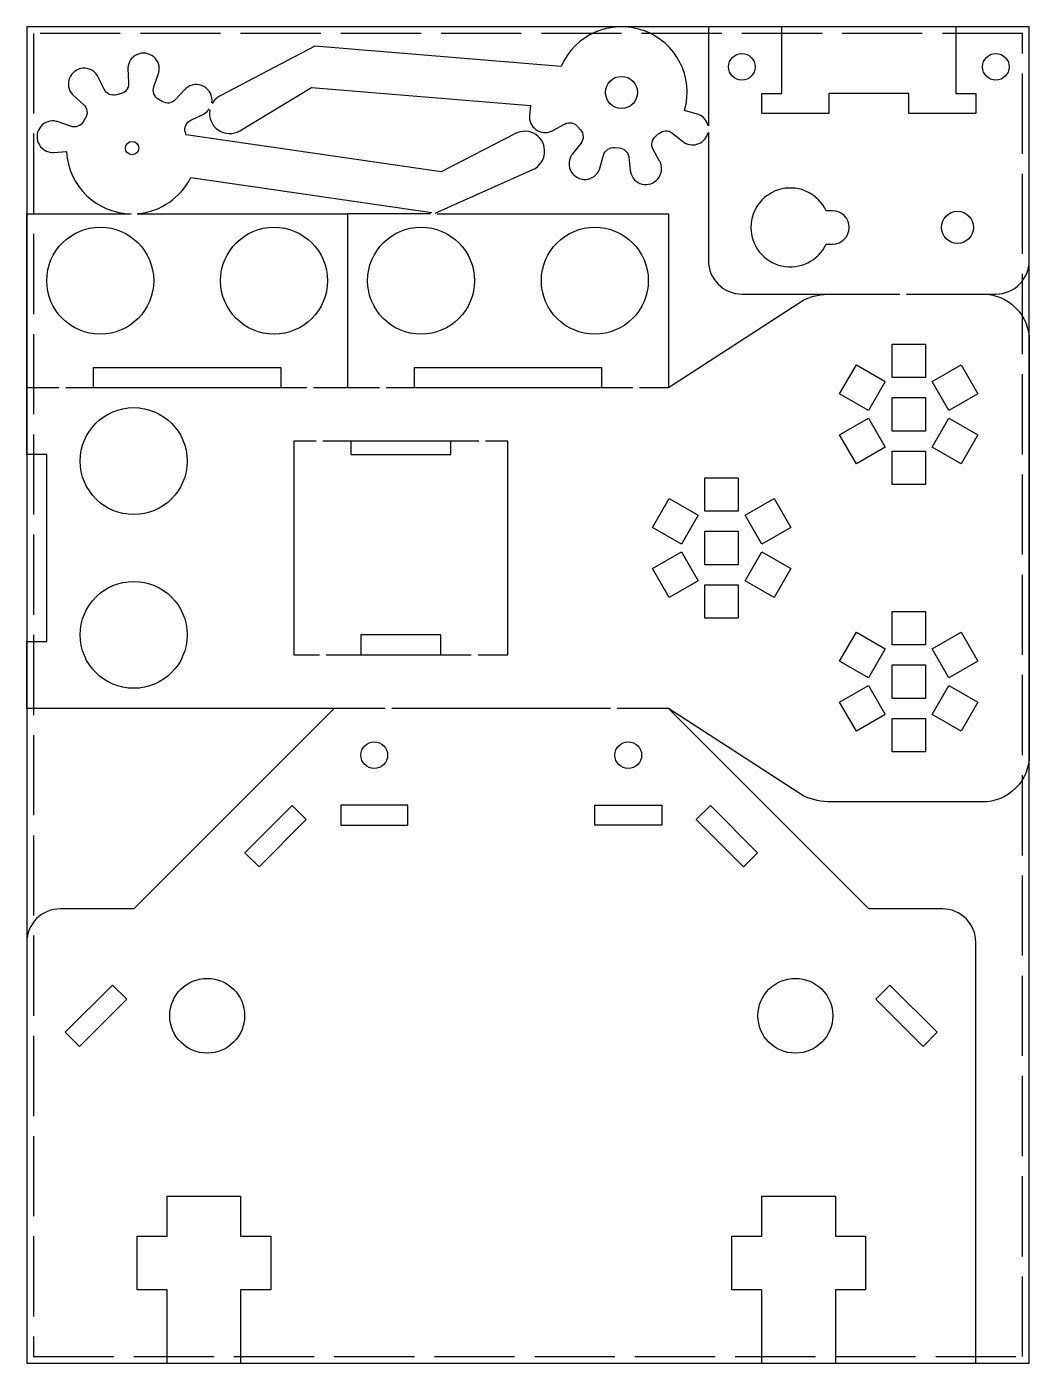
# Model space of a CAD drawing. Header units: millimetres. Extents: x 0 to 150, y 0 to 200.
import ezdxf

# ---------------------------------------------------------------- set-up
doc = ezdxf.new("R2010")
doc.units = ezdxf.units.MM
doc.linetypes.add('ACAD_ISO02W100', pattern=[15, 12, -3])
doc.layers.add('Corte exterior', color=1, linetype='Continuous', true_color=0xff0000)
doc.layers.add('mesa de trabajo y auxiliares', color=7, linetype='Continuous', true_color=0xffffff)

msp = doc.modelspace()

# ---------------------------------------------------------------- linework, layer by layer
at = {"layer": 'Corte exterior'}
for p, q in [((16.5, 172), (48, 172)), ((0, 146), (4.83, 146)), ((5.83, 146), (41.9, 146)), ((42.9, 146), (52.8, 146)), ((53.8, 146), (90.7, 146)), ((91.7, 146), (96, 146)), ((67.65, 138), (44.29, 138)), ((44.79, 106), (66.52, 106)), ((87.36, 98), (54.61, 98))]:
    msp.add_line(p, q, dxfattribs=at)
for points in [[(101.95, 185.17, 0.24862), (100.53, 186.86, 0.003199), (100.5, 186.87, 0.02323), (100.29, 186.94), (98.44, 187.47, 0.938799), (79.95, 194.03), (43.13, 197.09), (28.96, 189.68, 0.145171), (27.73, 188.49)], [(131.62, 160), (145, 160, 0.414214), (150, 165), (150, 200), (139, 200), (139, 190), (142, 190), (142, 187), (132, 187), (132, 190), (120, 190), (120, 187), (110, 187), (110, 190), (113, 190), (113, 200), (102, 200), (102, 185.18)], [(27.69, 188.63, 0.708385), (23.79, 190.75, 0.003199), (23.77, 190.73, 0.02323), (23.61, 190.58), (22.27, 189.09, -0.368228), (20.26, 188.82), (19.75, 189.12, -0.368228), (19.03, 191.02), (19.77, 193.15, 1.096435), (15.13, 193.82), (15.23, 191.57, -0.368228), (14, 189.95, 0.017778), (13.43, 189.81, -0.368228), (11.57, 190.64), (10.71, 192.45, 0.02323), (10.61, 192.64, 0.003199), (10.59, 192.67, 1.096435), (6.84, 189.86, 0.003199), (6.86, 189.84, 0.02323), (7.01, 189.69), (8.5, 188.35, -0.368228), (8.77, 186.33, 0.017778), (8.47, 185.83, -0.368228), (6.57, 185.1), (4.68, 185.77, 0.02323), (4.47, 185.83, 0.003199), (4.44, 185.84, 1.096435), (3.77, 181.2, 0.003199), (3.8, 181.2, 0.02323), (4.02, 181.2), (5.94, 181.31, 0.396213), (15.68, 172)], [(27.4, 187.55, 0.643841), (31.89, 184.44), (42.62, 190.9), (75.35, 188.19), (75.22, 186.71, 0.564434), (78.49, 184.35, 0.003199), (78.52, 184.36, 0.02323), (78.71, 184.46), (80.46, 185.43, -0.368228), (82.46, 185.03), (82.84, 184.58, -0.368228), (82.91, 182.54), (81.66, 180.98, 0.02323), (81.53, 180.8, 0.003199), (81.51, 180.77, 1.096435), (85.68, 178.63, 0.003199), (85.69, 178.66, 0.02323), (85.76, 178.86), (86.31, 180.79, -0.368228), (88.01, 181.92), (88.59, 181.87, -0.368228), (90.08, 180.47), (90.3, 178.49, 0.02323), (90.34, 178.27, 0.003199), (90.34, 178.24, 1.096435), (94.81, 179.67, 0.003199), (94.8, 179.7, 0.02323), (94.7, 179.89), (93.73, 181.64, -0.368228), (94.13, 183.64), (94.58, 184.02, -0.368228), (96.61, 184.09), (98.18, 182.84, 0.02323), (98.36, 182.71, 0.003199), (98.38, 182.69, 0.522495), (101.95, 184.18)], [(23.73, 184.16, -0.368228), (24.57, 186.02), (26.37, 186.88, 0.02323), (26.57, 186.98, 0.003199), (26.59, 187, 0.109261), (27.32, 187.7)], [(61.1, 172.12), (75.72, 178.62, 1.028671), (73.12, 184.02), (62, 178.27), (23.83, 183.8)], [(102, 184.18), (102, 183.18), (102, 165, 0.414214), (107, 160), (130.62, 160)], [(16.68, 172.04, 0.258545), (24.54, 177.42), (60.61, 172.19)], [(61.39, 172), (96, 172), (96, 146), (116.26, 159.13, -0.10558), (120.34, 160)], [(143, 160, -0.414214), (150, 153), (150, 91, -0.414214), (143, 84), (120.34, 84, -0.10558), (116.26, 84.87), (96, 98), (88.36, 98)], [(46, 98), (16, 68), (5, 68, 0.414214), (0, 63), (0, 0), (21, 0), (21, 11), (16.5, 11), (16.5, 19), (21, 19), (21, 25), (32, 25), (32, 19), (36.5, 19), (36.5, 11), (32, 11), (32, 0), (110, 0), (110, 11), (105.5, 11), (105.5, 19), (110, 19), (110, 25), (121, 25), (121, 19), (125.5, 19), (125.5, 11), (121, 11), (121, 0), (142, 0), (142, 63, 0.414214), (137, 68), (126, 68), (96, 98)]]:
    msp.add_lwpolyline(points, format="xyb", dxfattribs=at)
msp.add_lwpolyline([(120.56, 172.47), (119.6, 172.47, 4.497662), (119.6, 167.47), (120.56, 167.47, 1)], format="xyb", close=True, dxfattribs=at)
for points in [[(53.61, 98), (0, 98), (0, 108), (3, 108), (3, 136), (0, 136), (0, 146), (0, 172), (15.5, 172)], [(60.39, 172), (48, 172), (48, 146)], [(10, 146), (10, 149), (38, 149), (38, 146)], [(58, 146), (58, 149), (86, 149), (86, 146)], [(43.29, 138), (39.97, 138), (39.97, 106), (43.79, 106)], [(48.47, 138), (48.47, 136), (63.47, 136), (63.47, 138)], [(67.52, 106), (71.97, 106), (71.97, 138), (68.65, 138)], [(61.97, 106), (61.97, 109), (49.97, 109), (49.97, 106)]]:
    msp.add_lwpolyline(points, dxfattribs=at)
for points in [[(129.47, 147.5), (129.47, 152.5), (134.47, 152.5), (134.47, 147.5)], [(124.13, 149.42), (128.46, 146.92), (125.96, 142.58), (121.63, 145.08)], [(135.48, 146.92), (139.81, 149.42), (142.31, 145.08), (137.98, 142.58)], [(129.47, 139.5), (129.47, 144.5), (134.47, 144.5), (134.47, 139.5)], [(128.46, 137.08), (124.13, 134.58), (121.63, 138.92), (125.96, 141.42)], [(139.81, 134.58), (135.48, 137.08), (137.98, 141.42), (142.31, 138.92)], [(129.47, 131.5), (129.47, 136.5), (134.47, 136.5), (134.47, 131.5)], [(101.47, 127.5), (101.47, 132.5), (106.47, 132.5), (106.47, 127.5)], [(96.13, 129.42), (100.46, 126.92), (97.96, 122.58), (93.63, 125.08)], [(107.48, 126.92), (111.81, 129.42), (114.31, 125.08), (109.98, 122.58)], [(101.47, 119.5), (101.47, 124.5), (106.47, 124.5), (106.47, 119.5)], [(100.46, 117.08), (96.13, 114.58), (93.63, 118.92), (97.96, 121.42)], [(111.81, 114.58), (107.48, 117.08), (109.98, 121.42), (114.31, 118.92)], [(101.47, 111.5), (101.47, 116.5), (106.47, 116.5), (106.47, 111.5)], [(129.47, 107.5), (129.47, 112.5), (134.47, 112.5), (134.47, 107.5)], [(124.13, 109.42), (128.46, 106.92), (125.96, 102.58), (121.63, 105.08)], [(135.48, 106.92), (139.81, 109.42), (142.31, 105.08), (137.98, 102.58)], [(129.47, 99.5), (129.47, 104.5), (134.47, 104.5), (134.47, 99.5)], [(128.46, 97.08), (124.13, 94.58), (121.63, 98.92), (125.96, 101.42)], [(139.81, 94.58), (135.48, 97.08), (137.98, 101.42), (142.31, 98.92)], [(129.47, 91.5), (129.47, 96.5), (134.47, 96.5), (134.47, 91.5)], [(34.76, 74.27), (32.64, 76.4), (39.71, 83.47), (41.83, 81.35)], [(57, 80.5), (57, 83.5), (47, 83.5), (47, 80.5)], [(85, 80.5), (85, 83.5), (95, 83.5), (95, 80.5)], [(107.24, 74.27), (109.36, 76.4), (102.29, 83.47), (100.17, 81.35)], [(14.96, 54.48), (12.84, 56.6), (5.77, 49.53), (7.89, 47.4)], [(127.04, 54.48), (129.16, 56.6), (136.23, 49.53), (134.11, 47.4)]]:
    msp.add_lwpolyline(points, close=True, dxfattribs=at)
for centre, radius in [((107, 194), 2), ((145, 194), 2), ((88.99, 190.17), 2.4), ((15.76, 181.83), 1), ((139.26, 169.98), 2.4), ((11, 162), 8), ((37, 162), 8), ((59, 162), 8), ((85, 162), 8), ((16, 135), 8), ((16, 109), 8), ((52, 91), 2), ((90, 91), 2), ((27, 52), 5.6), ((115, 52), 5.6)]:
    msp.add_circle(centre, radius, dxfattribs=at)
at = {"layer": 'Corte exterior', "linetype": 'Continuous'}
msp.add_arc((15.76, 181.83), 8.31, 13.6892, 16.2869, dxfattribs=at)
at = {"layer": 'mesa de trabajo y auxiliares'}
for p, q in [((0, 200), (0, 0)), ((150, 200), (0, 200)), ((150, 0), (150, 200)), ((0, 0), (150, 0))]:
    msp.add_line(p, q, dxfattribs=at)
at = {"layer": 'mesa de trabajo y auxiliares', "linetype": 'ACAD_ISO02W100'}
for p, q in [((1, 199), (1, 1)), ((149, 199), (1, 199)), ((149, 1), (149, 199)), ((1, 1), (149, 1))]:
    msp.add_line(p, q, dxfattribs=at)

doc.saveas('drawing.dxf')
